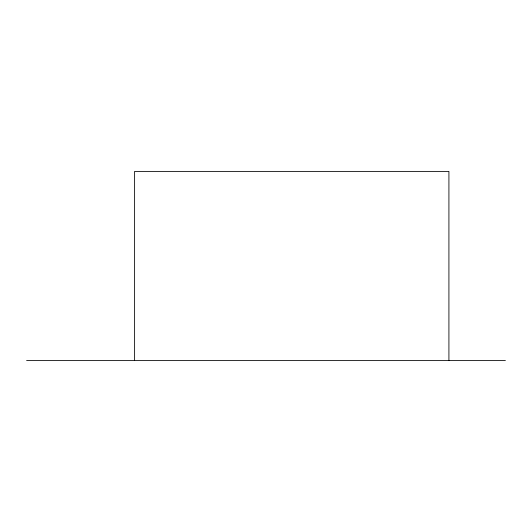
<?xml version="1.0" encoding="UTF-8"?>
<svg xmlns="http://www.w3.org/2000/svg" width="532" height="532" viewBox="0 0 532 532"><rect width="100%" height="100%" fill="white"/><g stroke="black" fill="none" stroke-linecap="round" stroke-linejoin="round"><path stroke-width="0.8" d="M26.6 360.603L505.4 360.603M448.915 360.603L448.915 171.397L134.609 171.397L134.609 360.603"/></g></svg>
